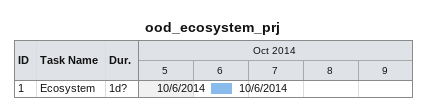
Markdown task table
ood_ecosystem_prj

| ID | Task | Duration | Start | Finish |
|---|---|---|---|---|
| 1 | Ecosystem | 1d? | 2014-10-06 | 2014-10-06 |
